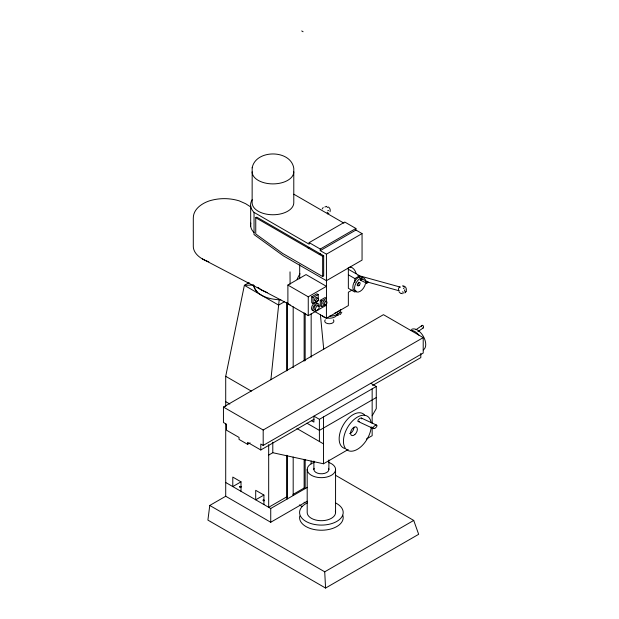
<?xml version="1.0" encoding="UTF-8"?>
<svg xmlns="http://www.w3.org/2000/svg" width="619" height="619" viewBox="0 0 619 619"><rect width="100%" height="100%" fill="white"/><g stroke="black" fill="none" stroke-linecap="round" stroke-linejoin="round"><path stroke-width="0.93" d="M270.89 379.764L279.192 299.72M307.241 501.181L270.735 522.25L225.711 496.252L209.771 505.452L207.907 520.115L325.579 588.05L418.661 534.305L413.724 520.432L335.428 475.23M330.028 211.752L330.26 209.965L329.703 208.27L328.48 206.986M225.711 406.474L225.711 376.306L244.366 285.328L249.163 282.558M335.351 511.077A14.183 8.186 0 0 1 322.623 520.664A14.183 8.186 0 0 1 307.194 512.501L307.194 469.473L307.682 467.353A14.183 8.186 0 0 1 314.29 462.378M328.627 468.351A7.498 4.325 0 0 1 322.36 473.759A7.498 4.325 0 0 1 313.887 469.473L314.143 468.351M341.835 312.131L340.427 314.421M404.826 292.949C406.969 291.332 406.931 287.843 404.671 286.334M360.335 280.128L360.823 279.231M372.158 415.775L376.267 408.648L376.267 386.48L370.781 383.316M322.205 208.99L323.203 207.52M403.487 288.647L404.339 287.626M405.275 292.516L406.041 291.394M416.007 329.718L421.996 325.509M417.879 331.683L423.117 328M255.748 217.733L256.777 217.137L323.675 255.763L323.675 275.942L322.646 276.531L282.566 253.388L255.748 233.959L255.748 217.733L322.646 256.351L323.675 255.763M252.173 199.728A26.114 15.073 0 0 0 254.038 212.387L309.152 244.211L309.152 242.625L344.783 222.051L355.902 228.473L355.902 230.051L320.263 250.625L320.263 249.047L355.902 228.473M308.123 247.964L309.152 247.376M319.242 254.386L320.263 253.79M320.263 250.625L326.422 254.177L362.053 233.603L362.053 260.112L326.422 280.686L283.417 255.864L254.038 234.57L254.038 212.387M287.889 285.065L306.049 274.581L326.422 286.334L308.262 296.818L287.889 285.065L287.889 303.883L308.262 315.636L326.422 305.152M284.384 301.778L278.62 305.105L244.366 285.328L252.637 285.042M311.721 296.772L316.858 293.808L318.236 294.598L318.236 300.532L313.09 303.503L311.721 302.706L311.721 296.772L313.09 297.569L318.236 294.598M348.35 274.805L354.857 278.565L359.654 275.795L359.654 277.722M320.294 300.316L325.091 297.546L326.468 298.335L321.671 301.105L320.294 300.316L320.294 305.856L321.671 306.645L326.468 303.875M352.343 289.909L348.35 292.214L348.35 305.6L326.422 318.259L314.723 311.512M356.459 291.139L354.857 292.06L348.35 288.307L348.35 267.462M247.6 444.349L239.035 439.405L239.035 437.424L226.531 430.205L226.531 424.27L223.444 422.491L223.444 407.054L383.463 314.669L423.21 337.618L423.21 353.047L263.191 445.432L260.792 444.047L260.792 449.982L247.6 442.368L247.6 444.349L250.107 442.902M223.444 407.054L263.191 430.004L423.21 337.618M260.792 449.982L314.019 419.256M372.545 385.467L420.812 357.604L420.812 353.364M311.512 420.703L313.91 422.088L313.91 416.154L319.396 419.318L376.267 386.48M268.685 455.089L272.793 452.713L323.505 463.778L348.242 449.495M376.267 397.56L319.396 430.398L306.923 423.195M241.008 481.83L232.79 486.58L232.79 477.087L241.008 481.83L241.008 491.331M241.278 486.929L239.638 487.184L239.383 486.642L241.023 486.387M263.926 495.061L255.701 499.812L255.701 490.318L263.926 495.061L263.926 504.562M366.386 439.018L372.158 435.691L372.158 427.156M263.648 499.711L262.951 500.113L263.207 500.663L264.151 500.81M286.852 455.236L286.852 496.809L268.685 507.301L268.685 444.597M292.949 494.48L304.138 488.02L305.167 488.615L305.167 459.731M225.711 482.495L270.735 508.493L307.419 487.315M209.771 505.452L324.72 571.817L413.724 520.432M402.984 286.535L404.153 286.14M339.808 312.564L340.504 312.2M328.89 213.346L327.374 213.841M326.391 206.506L326.817 206.359L324.859 206.978M327.142 207.435L327.745 207.233M327.691 210.816L328.596 210.522M327.134 212.704L327.946 212.449M338.918 314.212L339.893 313.98M400.973 293.398L401.561 293.329M264.042 500.562L263.354 500.26L264.042 499.959M337.634 315.086L338.639 315.086M280.848 299.851C270.797 299.503 255.964 296.617 253.55 285.003M336.643 315.04L337.432 315.218M357.836 275.347L400.013 287.023M367.067 281.908L399.162 290.791M402.729 285.661L403.255 285.854M401.917 293.53L402.435 293.716M267.16 292.586L261.489 290.079L257.814 287.309M361.728 278.883L367.81 281.699M360.459 280.268L366.549 283.084M361.411 418.08L376.631 425.137M358.246 421.539L373.466 428.596M202.382 258.92L290.102 304.819M301.716 30.95L303.086 31.739M293.847 194.227L343.947 223.149M355.902 230.051L362.053 233.603M309.152 242.625L320.263 249.047M348.226 269.195L359.654 275.795M225.711 376.306L251.329 391.1M296.903 428.503L323.505 443.862M225.711 401.661L229.842 404.045M304.107 502.195L304.796 502.589M299.364 504.934L302.265 506.613M250.548 206.831L245.666 203.721L239.213 200.866C229.541 197.902 219.08 197.902 209.408 200.866C201.84 203.372 193.198 209.199 193.298 218.167L193.298 246.261A31.012 17.905 0 0 0 208.804 261.767M400.439 293.205L399.015 291.828M257.14 291.944L254.409 288.137L253.689 285.003M286.852 496.809L287.185 498.999L287.185 455.483M320.387 314.498L323.714 349.131M324.72 571.817L325.579 588.05M290.017 271.865L290.102 284.214M372.158 388.856L372.158 423.357M354.857 278.565L354.857 282.419M335.568 469.473L335.568 512.501M328.882 459.971L328.882 469.473M326.422 254.177L326.468 302.026M326.422 303.271L326.422 318.259M323.505 416.943L323.505 463.778M322.646 256.351L322.646 276.531M321.671 301.105L321.671 306.645M319.396 419.318L319.396 441.486M313.887 461.039L313.887 469.473M313.09 297.569L313.09 303.503M311.164 313.802L311.164 357.264M311.164 461.078L311.164 463.971M308.262 296.818L308.262 315.636M305.167 313.4L305.167 360.722M304.138 312.804L304.138 361.094M304.138 459.337L304.138 488.02M299.689 264.8L299.689 278.774M293.182 306.8L293.182 367.647M293.182 457.023L293.182 495.533M287.185 302.536L287.185 370.139M286.852 302.289L286.852 370.858M272.793 442.221L272.793 452.713M270.735 508.493L270.735 522.25M263.191 430.004L263.191 445.432M250.68 206.173L250.68 226.353M225.711 423.791L225.711 496.252M342.771 515.186A21.804 12.589 0 0 1 322.097 530.228A21.804 12.589 0 0 1 299.766 516.006M335.405 502.86A21.804 12.589 0 0 1 337.247 521.144A21.804 12.589 0 0 1 305.523 521.144A21.804 12.589 0 0 1 307.364 502.86M328.472 462.378A14.183 8.186 0 0 1 328.472 476.568A14.183 8.186 0 0 1 307.194 469.473M297.089 279.517A17.68 10.206 -60 0 1 300.045 273.807M338.663 311.048A11.421 6.592 0 0 1 335.018 312.982M340.729 309.639A11.421 6.592 0 0 1 329.308 316.232M337.332 313.601A8.024 4.635 0 0 1 331.382 318.073A8.024 4.635 0 0 1 322.36 315.914M333.301 319.783A4.612 2.662 0 0 1 329.308 323.776A4.612 2.662 0 0 1 325.315 319.783M254.038 232.566A26.114 15.073 0 0 1 250.811 223.08M293.785 171.881A20.822 12.024 0 0 1 272.956 183.897A20.822 12.024 0 0 1 252.134 171.881M349.178 267.369A5.85 3.374 60 0 1 356.103 273.505M340.295 309.995A1.942 1.633 15.7 0 1 340.086 310.367M398.899 290.698A1.942 1.045 -74.5 0 1 398.682 288.299A1.942 1.045 -74.5 0 1 400.276 287.115M404.54 291.224A1.602 0.867 -74.5 0 1 404.896 289.669M403.503 293.104A3.049 1.648 -74.5 0 1 402.814 291.611M358.695 282.179A1.942 1.122 -60 0 1 357.016 285.088M355.608 291.131A7.892 4.557 -60 0 1 353.975 282.581A7.892 4.557 -60 0 1 362.347 277.111M365.504 283.494A7.892 4.557 -60 0 1 356.529 291.936A7.892 4.557 -60 0 1 357.759 280.461A7.892 4.557 -60 0 1 365.69 281.715M361.689 279.556A0.959 0.433 -41.1 0 0 361.86 279.2L361.867 279.053A0.959 0.433 -41.1 0 0 361.016 279.084A0.959 0.433 -41.1 0 0 360.32 280.09L360.359 280.198A0.959 0.433 -41.1 0 0 361.163 280.059M313.779 310.475A4.364 2.515 -60 0 1 312.402 305.314A4.364 2.515 -60 0 1 317.555 303.929M315.473 300.935A1.942 1.122 -60 0 1 314.862 298.637A1.942 1.122 -60 0 1 317.152 298.025M323.892 304.192A1.942 1.122 -60 0 1 322.901 302.962A1.942 1.122 -60 0 1 324.371 300.819A1.942 1.122 -60 0 1 325.617 301.67M316.75 310.343A4.364 2.515 -60 0 1 312.881 309.446A4.364 2.515 -60 0 1 316.216 303.658A4.364 2.515 -60 0 1 318.932 306.567M315.473 309.709A2.623 1.517 -60 0 1 314.475 306.908A2.623 1.517 -60 0 1 317.555 305.36M353.96 427.28A4.844 2.801 -60 0 1 349.642 433.594M359.507 421.322A2.406 1.083 -41.1 0 1 357.914 420.742A2.406 1.083 -41.1 0 1 360.15 418.297A2.406 1.083 -41.1 0 1 361.744 418.877M344.613 448.419A19.723 11.39 -60 0 1 343.568 424.487A19.723 11.39 -60 0 1 364.699 415.101M371.253 426.886A19.723 11.39 -60 0 1 350.199 451.166A19.723 11.39 -60 0 1 349.58 424.371A19.723 11.39 -60 0 1 371.152 422.738M421.624 326.375A1.439 0.928 82.2 0 1 422.692 325.37A1.439 0.928 82.2 0 1 423.489 327.134A1.439 0.928 82.2 0 1 422.413 328.14M410.621 330.376A11.831 6.832 60 0 1 418.986 335.204M411.457 329.424A11.831 6.832 60 0 1 423.288 336.256A11.831 6.832 60 0 1 423.288 349.921M252.173 167.803L252.134 202.738A20.822 12.024 0 0 0 272.956 214.762A20.822 12.024 0 0 0 293.785 202.738L293.785 168.322C290.969 149.357 255.693 149.164 252.173 167.803M239.801 486.704L240.876 486.789L239.801 486.704M359.097 285.467A1.942 1.122 -60 0 0 359.709 282.465A1.942 1.122 -60 0 0 357.418 284.5A1.942 1.122 -60 0 0 359.097 285.467M367.052 282.999A0.959 0.433 -41.1 0 0 367.91 281.769A0.959 0.433 -41.1 0 0 366.58 282.419A0.959 0.433 -41.1 0 0 367.052 282.999M317.555 301.314A1.942 1.122 -60 0 0 318.166 298.312A1.942 1.122 -60 0 0 315.876 300.347A1.942 1.122 -60 0 0 317.555 301.314M325.973 304.579A1.942 1.122 -60 0 0 326.592 301.569A1.942 1.122 -60 0 0 324.294 303.604A1.942 1.122 -60 0 0 325.973 304.579M317.802 309.949A2.623 1.517 -60 0 0 318.63 305.879A2.623 1.517 -60 0 0 315.528 308.633A2.623 1.517 -60 0 0 317.802 309.949M374.727 428.379A2.406 1.083 -41.1 0 0 376.87 425.299A2.406 1.083 -41.1 0 0 373.551 426.917A2.406 1.083 -41.1 0 0 374.727 428.379M354.842 434.546A4.844 2.801 -60 0 0 356.382 427.04A4.844 2.801 -60 0 0 350.648 432.124A4.844 2.801 -60 0 0 354.842 434.546"/></g></svg>
